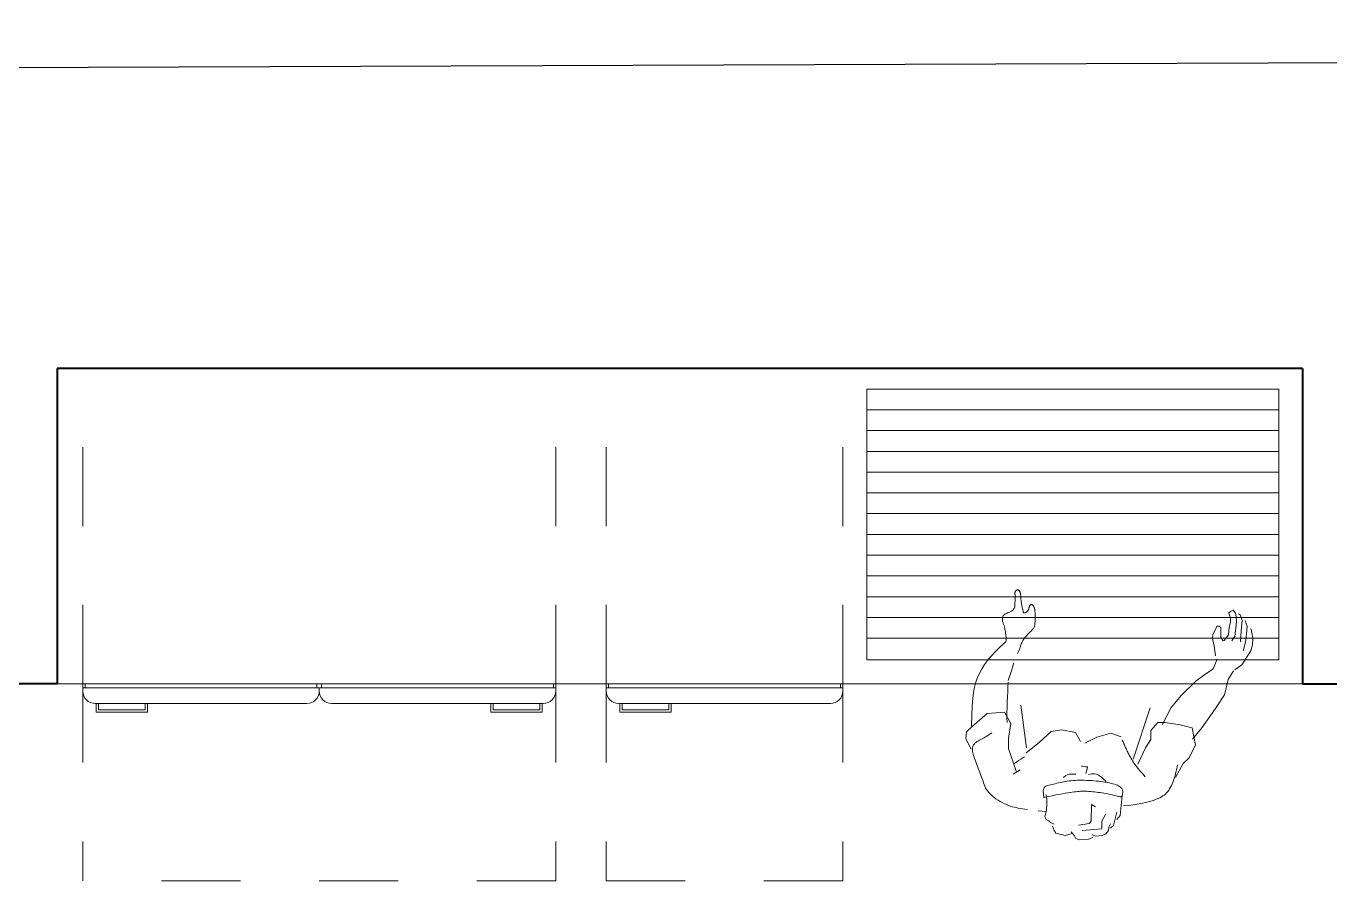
# Model space of a CAD drawing. Header units: inches. Extents: x -2770 to 3095, y -2847 to 3009.
# Drawn here: x 43.956 to 45.61, y 114.369 to 115.453 of the extents above; entities that cross this region are included whole.
import ezdxf

# ---------------------------------------------------------------- set-up
doc = ezdxf.new("R2010")
doc.units = ezdxf.units.IN
doc.header["$LTSCALE"] = 0.1
doc.header["$MEASUREMENT"] = 0
doc.linetypes.add('HIDDEN2', pattern=[0.1875, 0.125, -0.0625])
doc.layers.add('ARREDI attrezzature - furniture', color=175, linetype='Continuous', lineweight=9)
doc.layers.add('MURATURA sezioni - section wall', color=7, linetype='Continuous', lineweight=40)

msp = doc.modelspace()

# ---------------------------------------------------------------- linework, layer by layer
msp.add_line((37.9974, 115.3786), (58.02696, 115.45323))
at = {"layer": 'ARREDI attrezzature - furniture', "linetype": 'HIDDEN2', "ltscale": 0.05}
for p, q in [((44.02785, 114.61897), (44.02785, 115.01897)), ((44.62785, 114.61897), (44.62785, 115.01897)), ((44.69201, 114.61897), (44.69201, 115.01897)), ((44.99201, 114.61897), (44.99201, 115.01897))]:
    msp.add_line(p, q, dxfattribs=at)
at = {"layer": 'ARREDI attrezzature - furniture'}
for p, q in [((45.54511, 114.96644), (45.02248, 114.96644)), ((45.54511, 114.94011), (45.02248, 114.94011)), ((45.54511, 114.91378), (45.02248, 114.91378)), ((45.54511, 114.88745), (45.02248, 114.88745)), ((45.54511, 114.86112), (45.02248, 114.86112)), ((45.54511, 114.83479), (45.02248, 114.83479)), ((45.54511, 114.80846), (45.02248, 114.80846)), ((45.54511, 114.78213), (45.02248, 114.78213)), ((45.54511, 114.7558), (45.02248, 114.7558)), ((45.54511, 114.72947), (45.02248, 114.72947)), ((45.21033, 114.73406), (45.21035, 114.73453)), ((45.21034, 114.73356), (45.21033, 114.73406)), ((45.21038, 114.73302), (45.21034, 114.73356)), ((45.21035, 114.73453), (45.21041, 114.73498)), ((45.21044, 114.73242), (45.21038, 114.73302)), ((45.21041, 114.73498), (45.21052, 114.73539)), ((45.21051, 114.73177), (45.21044, 114.73242)), ((45.21048, 114.72313), (45.21054, 114.72419)), ((45.21057, 114.73106), (45.21051, 114.73177)), ((45.21052, 114.73539), (45.21066, 114.73578)), ((45.21054, 114.72419), (45.21059, 114.72528)), ((45.21062, 114.73027), (45.21057, 114.73106)), ((45.21059, 114.72528), (45.21063, 114.72637)), ((45.21066, 114.7294), (45.21062, 114.73027)), ((45.21063, 114.72637), (45.21066, 114.72743)), ((45.21066, 114.73578), (45.21084, 114.73614)), ((45.21067, 114.72845), (45.21066, 114.7294)), ((45.21066, 114.72743), (45.21067, 114.72845)), ((45.21084, 114.73614), (45.21105, 114.73648)), ((45.21105, 114.73648), (45.2113, 114.73679)), ((45.2113, 114.73679), (45.21157, 114.73707)), ((45.21157, 114.73707), (45.21188, 114.73733)), ((45.21188, 114.73733), (45.2122, 114.73755)), ((45.2122, 114.73755), (45.21255, 114.73775)), ((45.21255, 114.73775), (45.21292, 114.7379)), ((45.21292, 114.7379), (45.21329, 114.73801)), ((45.21329, 114.73801), (45.21367, 114.73808)), ((45.21367, 114.73808), (45.21405, 114.73808)), ((45.21405, 114.73808), (45.21442, 114.73804)), ((45.21442, 114.73804), (45.21477, 114.73792)), ((45.21477, 114.73792), (45.21511, 114.73774)), ((45.21511, 114.73774), (45.21543, 114.7375)), ((45.21543, 114.7375), (45.21573, 114.73721)), ((45.21573, 114.73721), (45.21601, 114.73688)), ((45.21601, 114.73688), (45.21626, 114.73652)), ((45.21626, 114.73652), (45.21649, 114.73614)), ((45.21649, 114.73614), (45.2167, 114.73575)), ((45.2167, 114.73575), (45.21688, 114.73535)), ((45.21688, 114.73535), (45.21704, 114.73496)), ((45.21704, 114.73496), (45.21718, 114.73457)), ((45.21718, 114.73457), (45.21729, 114.73415)), ((45.21729, 114.73415), (45.21739, 114.7337)), ((45.21739, 114.7337), (45.21747, 114.73319)), ((45.21747, 114.73319), (45.21754, 114.73262)), ((45.21754, 114.73262), (45.21761, 114.73196)), ((45.21761, 114.73196), (45.21767, 114.7312)), ((45.21767, 114.7312), (45.21773, 114.73034)), ((45.21773, 114.73034), (45.21779, 114.72938)), ((45.21779, 114.72938), (45.21786, 114.72833)), ((45.21786, 114.72833), (45.21794, 114.72722)), ((45.21794, 114.72722), (45.21803, 114.72607)), ((45.21803, 114.72607), (45.21813, 114.72488)), ((45.21813, 114.72488), (45.21826, 114.72367)), ((45.19774, 114.70728), (45.19833, 114.70762)), ((45.19833, 114.70762), (45.19897, 114.70794)), ((45.19897, 114.70794), (45.19965, 114.70825)), ((45.19965, 114.70825), (45.20037, 114.70856)), ((45.20037, 114.70856), (45.20114, 114.70887)), ((45.20114, 114.70887), (45.20195, 114.7092)), ((45.20195, 114.7092), (45.20276, 114.70954)), ((45.20276, 114.70954), (45.20358, 114.70989)), ((45.20358, 114.70989), (45.20439, 114.71026)), ((45.20439, 114.71026), (45.20517, 114.71065)), ((45.20517, 114.71065), (45.20591, 114.71106)), ((45.20591, 114.71106), (45.20659, 114.7115)), ((45.20659, 114.7115), (45.2072, 114.71196)), ((45.2072, 114.71196), (45.20774, 114.71244)), ((45.20774, 114.71244), (45.20822, 114.71294)), ((45.20822, 114.71294), (45.20863, 114.71347)), ((45.20863, 114.71347), (45.20899, 114.714)), ((45.20899, 114.714), (45.20929, 114.71455)), ((45.20929, 114.71455), (45.20954, 114.7151)), ((45.20954, 114.7151), (45.20975, 114.71566)), ((45.20975, 114.71566), (45.20991, 114.71623)), ((45.20991, 114.71623), (45.21003, 114.71681)), ((45.21003, 114.71681), (45.21013, 114.71741)), ((45.21013, 114.71741), (45.2102, 114.71805)), ((45.2102, 114.71805), (45.21025, 114.71873)), ((45.21025, 114.71873), (45.21029, 114.71947)), ((45.21029, 114.71947), (45.21033, 114.72027)), ((45.21033, 114.72027), (45.21037, 114.72115)), ((45.21037, 114.72115), (45.21042, 114.72211)), ((45.21042, 114.72211), (45.21048, 114.72313)), ((45.21826, 114.72367), (45.2184, 114.72247)), ((45.2184, 114.72247), (45.21858, 114.72128)), ((45.21858, 114.72128), (45.21877, 114.72011)), ((45.21877, 114.72011), (45.21898, 114.71897)), ((45.21898, 114.71897), (45.2192, 114.71786)), ((45.2192, 114.71786), (45.21942, 114.7168)), ((45.21942, 114.7168), (45.21965, 114.71578)), ((45.21965, 114.71578), (45.21986, 114.71481)), ((45.21986, 114.71481), (45.22007, 114.7139)), ((45.22007, 114.7139), (45.22026, 114.71305)), ((45.22026, 114.71305), (45.22044, 114.71227)), ((45.22044, 114.71227), (45.22062, 114.71156)), ((45.22062, 114.71156), (45.22079, 114.71093)), ((45.22079, 114.71093), (45.22097, 114.71037)), ((45.22097, 114.71037), (45.22116, 114.7099)), ((45.22116, 114.7099), (45.22137, 114.70951)), ((45.22137, 114.70951), (45.2216, 114.70922)), ((45.2216, 114.70922), (45.22185, 114.70902)), ((45.22185, 114.70902), (45.22213, 114.7089)), ((45.22213, 114.7089), (45.22244, 114.70887)), ((45.22244, 114.70887), (45.22276, 114.7089)), ((45.22276, 114.7089), (45.22311, 114.70899)), ((45.22311, 114.70899), (45.22347, 114.70913)), ((45.22347, 114.70913), (45.22385, 114.70932)), ((45.22385, 114.70932), (45.22424, 114.70955)), ((45.22424, 114.70955), (45.22465, 114.7098)), ((45.22465, 114.7098), (45.22505, 114.71008)), ((45.22505, 114.71008), (45.22546, 114.71039)), ((45.22546, 114.71039), (45.22586, 114.71072)), ((45.22586, 114.71072), (45.22623, 114.71108)), ((45.22623, 114.71108), (45.22659, 114.71147)), ((45.22659, 114.71147), (45.22691, 114.71189)), ((45.22691, 114.71189), (45.2272, 114.71232)), ((45.2272, 114.71232), (45.22744, 114.71279)), ((45.22744, 114.71279), (45.22764, 114.71327)), ((45.22764, 114.71327), (45.2278, 114.71377)), ((45.2278, 114.71377), (45.22795, 114.71427)), ((45.22795, 114.71427), (45.22807, 114.71478)), ((45.22807, 114.71478), (45.22818, 114.71527)), ((45.22818, 114.71527), (45.22829, 114.71576)), ((45.22829, 114.71576), (45.22839, 114.71622)), ((45.22839, 114.71622), (45.22851, 114.71667)), ((45.22851, 114.71667), (45.22864, 114.71708)), ((45.22864, 114.71708), (45.22878, 114.71747)), ((45.22878, 114.71747), (45.22895, 114.71783)), ((45.22895, 114.71783), (45.22914, 114.71816)), ((45.22914, 114.71816), (45.22936, 114.71845)), ((45.22936, 114.71845), (45.22962, 114.71872)), ((45.22962, 114.71872), (45.22992, 114.71895)), ((45.22992, 114.71895), (45.23025, 114.71915)), ((45.23025, 114.71915), (45.23063, 114.7193)), ((45.23063, 114.7193), (45.23102, 114.7194)), ((45.23102, 114.7194), (45.23144, 114.71944)), ((45.23144, 114.71944), (45.23186, 114.71941)), ((45.23186, 114.71941), (45.23228, 114.7193)), ((45.23228, 114.7193), (45.23269, 114.7191)), ((45.23269, 114.7191), (45.23308, 114.7188)), ((45.23308, 114.7188), (45.23345, 114.7184)), ((45.23345, 114.7184), (45.23379, 114.7179)), ((45.23379, 114.7179), (45.2341, 114.71733)), ((45.2341, 114.71733), (45.23439, 114.71669)), ((45.23439, 114.71669), (45.23464, 114.71601)), ((45.23464, 114.71601), (45.23488, 114.71529)), ((45.23488, 114.71529), (45.23508, 114.71455)), ((45.23508, 114.71455), (45.23526, 114.7138)), ((45.23526, 114.7138), (45.23541, 114.71306)), ((45.23541, 114.71306), (45.23554, 114.71233)), ((45.23554, 114.71233), (45.23565, 114.71159)), ((45.23565, 114.71159), (45.23574, 114.71086)), ((45.23574, 114.71086), (45.23581, 114.71012)), ((45.23581, 114.71012), (45.23586, 114.70938)), ((45.23586, 114.70938), (45.2359, 114.70862)), ((45.2359, 114.70862), (45.23593, 114.70785)), ((45.23593, 114.70785), (45.23595, 114.70707)), ((45.48187, 114.70884), (45.48394, 114.71084)), ((45.48383, 114.70166), (45.48187, 114.70884)), ((45.48394, 114.71084), (45.48713, 114.71242)), ((45.48713, 114.71242), (45.49007, 114.70874)), ((45.49007, 114.70874), (45.49113, 114.70414)), ((45.49619, 114.70664), (45.49415, 114.70774)), ((45.54511, 114.70314), (45.02248, 114.70314)), ((45.1944, 114.70069), (45.19442, 114.7015)), ((45.19446, 114.69986), (45.1944, 114.70069)), ((45.19442, 114.7015), (45.19451, 114.70228)), ((45.19459, 114.699), (45.19446, 114.69986)), ((45.19451, 114.70228), (45.19466, 114.70303)), ((45.19478, 114.69814), (45.19459, 114.699)), ((45.19466, 114.70303), (45.19487, 114.70374)), ((45.19503, 114.69726), (45.19478, 114.69814)), ((45.19487, 114.70374), (45.19514, 114.70441)), ((45.19531, 114.69638), (45.19503, 114.69726)), ((45.19514, 114.70441), (45.19546, 114.70502)), ((45.19562, 114.6955), (45.19531, 114.69638)), ((45.19546, 114.70502), (45.19583, 114.70558)), ((45.19593, 114.69462), (45.19562, 114.6955)), ((45.19583, 114.70558), (45.19624, 114.70607)), ((45.19623, 114.69376), (45.19593, 114.69462)), ((45.19652, 114.6929), (45.19623, 114.69376)), ((45.19624, 114.70607), (45.1967, 114.70652)), ((45.19677, 114.69206), (45.19652, 114.6929)), ((45.1967, 114.70652), (45.1972, 114.70692)), ((45.19699, 114.69123), (45.19677, 114.69206)), ((45.19719, 114.69041), (45.19699, 114.69123)), ((45.1972, 114.70692), (45.19774, 114.70728)), ((45.23503, 114.6916), (45.23472, 114.69082)), ((45.23528, 114.69245), (45.23503, 114.6916)), ((45.23547, 114.69337), (45.23528, 114.69245)), ((45.23562, 114.69436), (45.23547, 114.69337)), ((45.23574, 114.6954), (45.23562, 114.69436)), ((45.23582, 114.69647), (45.23574, 114.6954)), ((45.23587, 114.69757), (45.23582, 114.69647)), ((45.2359, 114.69866), (45.23587, 114.69757)), ((45.23593, 114.69974), (45.2359, 114.69866)), ((45.23594, 114.70079), (45.23593, 114.69974)), ((45.23595, 114.7018), (45.23594, 114.70079)), ((45.23595, 114.70707), (45.23597, 114.70626)), ((45.23596, 114.70276), (45.23595, 114.7018)), ((45.23597, 114.70368), (45.23596, 114.70276)), ((45.23597, 114.70626), (45.23597, 114.70543)), ((45.23597, 114.70543), (45.23597, 114.70457)), ((45.23597, 114.70457), (45.23597, 114.70368)), ((45.46446, 114.68718), (45.46657, 114.69229)), ((45.46657, 114.69229), (45.46955, 114.69225)), ((45.46955, 114.69225), (45.47158, 114.69061)), ((45.48115, 114.6809), (45.48221, 114.69102)), ((45.48221, 114.69102), (45.48377, 114.69707)), ((45.48377, 114.69707), (45.48383, 114.70166)), ((45.49142, 114.69752), (45.48914, 114.67878)), ((45.49113, 114.70414), (45.49142, 114.69752)), ((45.49871, 114.69945), (45.49619, 114.70664)), ((45.49743, 114.68624), (45.49871, 114.69945)), ((45.50514, 114.69182), (45.50225, 114.69941)), ((45.50343, 114.67348), (45.50514, 114.69182)), ((45.54511, 114.6768), (45.02248, 114.6768)), ((45.19737, 114.68958), (45.19719, 114.69041)), ((45.19754, 114.68874), (45.19737, 114.68958)), ((45.1977, 114.68789), (45.19754, 114.68874)), ((45.19786, 114.68702), (45.1977, 114.68789)), ((45.19802, 114.68611), (45.19786, 114.68702)), ((45.19819, 114.68516), (45.19802, 114.68611)), ((45.19836, 114.68413), (45.19819, 114.68516)), ((45.19854, 114.68297), (45.19836, 114.68413)), ((45.19872, 114.68163), (45.19854, 114.68297)), ((45.1989, 114.68006), (45.19872, 114.68163)), ((45.19909, 114.67822), (45.1989, 114.68006)), ((45.19927, 114.67605), (45.19909, 114.67822)), ((45.19945, 114.67352), (45.19927, 114.67605)), ((45.22112, 114.67516), (45.22027, 114.67374)), ((45.22214, 114.67661), (45.22112, 114.67516)), ((45.2233, 114.67805), (45.22214, 114.67661)), ((45.22455, 114.67949), (45.2233, 114.67805)), ((45.22585, 114.68089), (45.22455, 114.67949)), ((45.22717, 114.68225), (45.22585, 114.68089)), ((45.22846, 114.68354), (45.22717, 114.68225)), ((45.22968, 114.68475), (45.22846, 114.68354)), ((45.23079, 114.68585), (45.22968, 114.68475)), ((45.23175, 114.68683), (45.23079, 114.68585)), ((45.23257, 114.68772), (45.23175, 114.68683)), ((45.23327, 114.68854), (45.23257, 114.68772)), ((45.23385, 114.68931), (45.23327, 114.68854)), ((45.23433, 114.69006), (45.23385, 114.68931)), ((45.23472, 114.69082), (45.23433, 114.69006)), ((45.46116, 114.67656), (45.46122, 114.68169)), ((45.4631, 114.66736), (45.46116, 114.67656)), ((45.46122, 114.68169), (45.46446, 114.68718)), ((45.47151, 114.68507), (45.47143, 114.67792)), ((45.47143, 114.67792), (45.47435, 114.67329)), ((45.47158, 114.69061), (45.47151, 114.68507)), ((45.47585, 114.67381), (45.48115, 114.6809)), ((45.48914, 114.67878), (45.48554, 114.6737)), ((45.49633, 114.67208), (45.49743, 114.68624)), ((45.51013, 114.68811), (45.50921, 114.68866)), ((45.51204, 114.67688), (45.51013, 114.68811)), ((45.51157, 114.66825), (45.51204, 114.67688)), ((45.18553, 114.65999), (45.18013, 114.65417)), ((45.19192, 114.66619), (45.18553, 114.65999)), ((45.19944, 114.67284), (45.19192, 114.66619)), ((45.21442, 114.65901), (45.21364, 114.65732)), ((45.21517, 114.66065), (45.21442, 114.65901)), ((45.21586, 114.66223), (45.21517, 114.66065)), ((45.21648, 114.66377), (45.21586, 114.66223)), ((45.21702, 114.66526), (45.21648, 114.66377)), ((45.2175, 114.66671), (45.21702, 114.66526)), ((45.21796, 114.66814), (45.2175, 114.66671)), ((45.21844, 114.66955), (45.21796, 114.66814)), ((45.21896, 114.67094), (45.21844, 114.66955)), ((45.21956, 114.67234), (45.21896, 114.67094)), ((45.22027, 114.67374), (45.21956, 114.67234)), ((45.46499, 114.65464), (45.4631, 114.66736)), ((45.47435, 114.67329), (45.47585, 114.67381)), ((45.49973, 114.66083), (45.50343, 114.67348)), ((45.50201, 114.64906), (45.50942, 114.66072)), ((45.50942, 114.66072), (45.51157, 114.66825)), ((45.17187, 114.64353), (45.16874, 114.63861)), ((45.17562, 114.6487), (45.17187, 114.64353)), ((45.18013, 114.65417), (45.17562, 114.6487)), ((45.20824, 114.64307), (45.20734, 114.64019)), ((45.20903, 114.64557), (45.20824, 114.64307)), ((45.4618, 114.63781), (45.46698, 114.65003)), ((45.48919, 114.63653), (45.49803, 114.64304)), ((45.49803, 114.64304), (45.50201, 114.64906)), ((45.16392, 114.6293), (45.16198, 114.62477)), ((45.16614, 114.63388), (45.16392, 114.6293)), ((45.16874, 114.63861), (45.16614, 114.63388)), ((45.20348, 114.62843), (45.20163, 114.62314)), ((45.20502, 114.63297), (45.20348, 114.62843)), ((45.20628, 114.63686), (45.20502, 114.63297)), ((45.20734, 114.64019), (45.20628, 114.63686)), ((45.44019, 114.62282), (45.4509, 114.63038)), ((45.4509, 114.63038), (45.4618, 114.63781)), ((45.48768, 114.63547), (45.48084, 114.62435)), ((45.57535, 114.61897), (43.99547, 114.61897)), ((44.02785, 114.61897), (44.32785, 114.61897)), ((44.02785, 114.60973), (44.02785, 114.61397)), ((44.02785, 114.61397), (44.32785, 114.61397)), ((44.03079, 114.61397), (44.03079, 114.61897)), ((44.3249, 114.61397), (44.3249, 114.61897)), ((44.62785, 114.61897), (44.32785, 114.61897)), ((44.62785, 114.61397), (44.32785, 114.61397)), ((44.32785, 114.60973), (44.32785, 114.61397)), ((44.32785, 114.60973), (44.32785, 114.61397)), ((44.33079, 114.61397), (44.33079, 114.61897)), ((44.6249, 114.61397), (44.6249, 114.61897)), ((44.62785, 114.60973), (44.62785, 114.61397)), ((44.69201, 114.61897), (44.99201, 114.61897)), ((44.69201, 114.61397), (44.99201, 114.61397)), ((44.69201, 114.60973), (44.69201, 114.61397)), ((44.69496, 114.61397), (44.69496, 114.61897)), ((44.98906, 114.61397), (44.98906, 114.61897)), ((45.29201, 114.61897), (44.99201, 114.61897)), ((44.99201, 114.60973), (44.99201, 114.61397)), ((44.99201, 114.60973), (44.99201, 114.61397)), ((45.15889, 114.61455), (45.15771, 114.60813)), ((45.16031, 114.61998), (45.15889, 114.61455)), ((45.16198, 114.62477), (45.16031, 114.61998)), ((45.20121, 114.60905), (45.20091, 114.60259)), ((45.20146, 114.61522), (45.20121, 114.60905)), ((45.2016, 114.62098), (45.20146, 114.61522)), ((45.4217, 114.60469), (45.44019, 114.62282)), ((45.48084, 114.62435), (45.47613, 114.6051)), ((44.0436, 114.59397), (44.31209, 114.59397)), ((44.04497, 114.59397), (44.04497, 114.58306)), ((44.04792, 114.59397), (44.04792, 114.58601)), ((44.10715, 114.59397), (44.10715, 114.58601)), ((44.1101, 114.59397), (44.1101, 114.58306)), ((44.61209, 114.59397), (44.3436, 114.59397)), ((44.54559, 114.59397), (44.54559, 114.58306)), ((44.54854, 114.59397), (44.54854, 114.58601)), ((44.60777, 114.59397), (44.60777, 114.58601)), ((44.61072, 114.59397), (44.61072, 114.58306)), ((44.70777, 114.59397), (44.97625, 114.59397)), ((44.70914, 114.59397), (44.70914, 114.58306)), ((44.71208, 114.59397), (44.71208, 114.58601)), ((44.77132, 114.59397), (44.77132, 114.58601)), ((44.77426, 114.59397), (44.77426, 114.58306)), ((45.15677, 114.60034), (45.15605, 114.59082)), ((45.15771, 114.60813), (45.15677, 114.60034)), ((45.2006, 114.59595), (45.20034, 114.58927)), ((45.20091, 114.60259), (45.2006, 114.59595)), ((45.22505, 114.53768), (45.2177, 114.59203)), ((45.40865, 114.58905), (45.4217, 114.60469)), ((45.47613, 114.6051), (45.46568, 114.5889)), ((44.1101, 114.58306), (44.04497, 114.58306)), ((44.04792, 114.58601), (44.10715, 114.58601)), ((44.54559, 114.58306), (44.61072, 114.58306)), ((44.60777, 114.58601), (44.54854, 114.58601)), ((44.77426, 114.58306), (44.70914, 114.58306)), ((44.71208, 114.58601), (44.77132, 114.58601)), ((45.15555, 114.5792), (45.15526, 114.56512)), ((45.15605, 114.59082), (45.15555, 114.5792)), ((45.156, 114.56484), (45.17521, 114.58121)), ((45.17521, 114.58121), (45.19704, 114.58283)), ((45.19704, 114.58283), (45.20507, 114.5687)), ((45.20034, 114.58927), (45.20019, 114.58265)), ((45.20019, 114.58265), (45.2002, 114.57622)), ((45.2002, 114.57622), (45.20042, 114.5701)), ((45.38204, 114.58841), (45.36056, 114.5232)), ((45.3972, 114.56692), (45.40865, 114.58905)), ((45.46568, 114.5889), (45.44766, 114.5632)), ((45.14883, 114.55791), (45.156, 114.56484)), ((45.20507, 114.5687), (45.20223, 114.55024)), ((45.2565, 114.55851), (45.26967, 114.56053)), ((45.26967, 114.56053), (45.28711, 114.55705)), ((45.38276, 114.55981), (45.38262, 114.54833)), ((45.39183, 114.56995), (45.38276, 114.55981)), ((45.40077, 114.56985), (45.39183, 114.56995)), ((45.41994, 114.56705), (45.40077, 114.56985)), ((45.43517, 114.56295), (45.41994, 114.56705)), ((45.43938, 114.5413), (45.43517, 114.56295)), ((45.44766, 114.5632), (45.43574, 114.54863)), ((45.14798, 114.54901), (45.14883, 114.55791)), ((45.15491, 114.5361), (45.14798, 114.54901)), ((45.15795, 114.54149), (45.15845, 114.54225)), ((45.15845, 114.54225), (45.15903, 114.54298)), ((45.15903, 114.54298), (45.15969, 114.54367)), ((45.15969, 114.54367), (45.16042, 114.54433)), ((45.16042, 114.54433), (45.16124, 114.54498)), ((45.16124, 114.54498), (45.16215, 114.5456)), ((45.16215, 114.5456), (45.16315, 114.54622)), ((45.16315, 114.54622), (45.16426, 114.54684)), ((45.16426, 114.54684), (45.16555, 114.54752)), ((45.16555, 114.54752), (45.16709, 114.54834)), ((45.16709, 114.54834), (45.16895, 114.54936)), ((45.16895, 114.54936), (45.17123, 114.55065)), ((45.17123, 114.55065), (45.17398, 114.55228)), ((45.17398, 114.55228), (45.1773, 114.55432)), ((45.1773, 114.55432), (45.18125, 114.55684)), ((45.20223, 114.55024), (45.20207, 114.53688)), ((45.22444, 114.53155), (45.241, 114.54448)), ((45.241, 114.54448), (45.2565, 114.55851)), ((45.28711, 114.55705), (45.29355, 114.54602)), ((45.29898, 114.54377), (45.3144, 114.55123)), ((45.3144, 114.55123), (45.33194, 114.5565)), ((45.33194, 114.5565), (45.34503, 114.55194)), ((45.34625, 114.54775), (45.34687, 114.5465)), ((45.34687, 114.5465), (45.34747, 114.54524)), ((45.34747, 114.54524), (45.34805, 114.54397)), ((45.34805, 114.54397), (45.34862, 114.54272)), ((45.34862, 114.54272), (45.34917, 114.5415)), ((45.38262, 114.54833), (45.37615, 114.53761)), ((45.15643, 114.53567), (45.15647, 114.53684)), ((45.15648, 114.53439), (45.15643, 114.53567)), ((45.15647, 114.53684), (45.15661, 114.53792)), ((45.15665, 114.533), (45.15648, 114.53439)), ((45.15661, 114.53792), (45.15683, 114.53891)), ((45.15693, 114.53147), (45.15665, 114.533)), ((45.15683, 114.53891), (45.15714, 114.53983)), ((45.15733, 114.5298), (45.15693, 114.53147)), ((45.15714, 114.53983), (45.15751, 114.54068)), ((45.15784, 114.528), (45.15733, 114.5298)), ((45.15751, 114.54068), (45.15795, 114.54149)), ((45.15845, 114.5261), (45.15784, 114.528)), ((45.15913, 114.52409), (45.15845, 114.5261)), ((45.20207, 114.53688), (45.21197, 114.508)), ((45.22024, 114.52489), (45.22246, 114.52639)), ((45.34917, 114.5415), (45.34971, 114.54031)), ((45.34971, 114.54031), (45.35024, 114.53916)), ((45.35024, 114.53916), (45.35076, 114.53803)), ((45.35076, 114.53803), (45.35128, 114.53691)), ((45.35128, 114.53691), (45.3518, 114.53579)), ((45.3518, 114.53579), (45.35234, 114.53466)), ((45.35234, 114.53466), (45.35289, 114.53351)), ((45.35289, 114.53351), (45.35347, 114.53233)), ((45.35347, 114.53233), (45.35408, 114.53112)), ((45.35408, 114.53112), (45.35472, 114.52986)), ((45.35472, 114.52986), (45.3554, 114.52855)), ((45.3554, 114.52855), (45.35612, 114.5272)), ((45.35612, 114.5272), (45.3569, 114.5258)), ((45.3569, 114.5258), (45.35772, 114.52435)), ((45.37615, 114.53761), (45.3664, 114.51721)), ((45.43079, 114.5248), (45.43938, 114.5413)), ((45.15989, 114.52201), (45.15913, 114.52409)), ((45.1607, 114.51986), (45.15989, 114.52201)), ((45.16155, 114.51766), (45.1607, 114.51986)), ((45.16242, 114.51543), (45.16155, 114.51766)), ((45.1633, 114.51317), (45.16242, 114.51543)), ((45.16419, 114.5109), (45.1633, 114.51317)), ((45.16508, 114.50863), (45.16419, 114.5109)), ((45.20819, 114.50427), (45.21702, 114.50983)), ((45.20892, 114.51763), (45.21215, 114.51967)), ((45.21215, 114.51967), (45.2151, 114.52155)), ((45.2151, 114.52155), (45.2178, 114.52328)), ((45.2178, 114.52328), (45.22024, 114.52489)), ((45.29634, 114.51467), (45.29466, 114.51469)), ((45.29968, 114.51382), (45.29634, 114.51467)), ((45.30229, 114.51352), (45.29968, 114.51382)), ((45.30032, 114.50504), (45.30189, 114.51123)), ((45.30189, 114.51123), (45.30229, 114.51352)), ((45.35772, 114.52435), (45.35861, 114.52285)), ((45.35861, 114.52285), (45.35957, 114.52129)), ((45.35957, 114.52129), (45.3606, 114.51967)), ((45.3606, 114.51967), (45.36178, 114.51792)), ((45.36178, 114.51792), (45.36316, 114.51598)), ((45.36316, 114.51598), (45.36483, 114.51379)), ((45.36483, 114.51379), (45.36685, 114.51128)), ((45.36685, 114.51128), (45.36929, 114.50839)), ((45.4139, 114.50017), (45.42381, 114.51786)), ((45.4146, 114.5068), (45.41566, 114.51122)), ((45.41566, 114.51122), (45.41671, 114.51606)), ((45.42381, 114.51786), (45.43079, 114.5248)), ((45.16595, 114.50637), (45.16508, 114.50863)), ((45.16681, 114.50411), (45.16595, 114.50637)), ((45.16764, 114.50187), (45.16681, 114.50411)), ((45.16844, 114.49966), (45.16764, 114.50187)), ((45.16919, 114.49748), (45.16844, 114.49966)), ((45.1699, 114.49534), (45.16919, 114.49748)), ((45.17061, 114.49323), (45.1699, 114.49534)), ((45.17136, 114.49116), (45.17061, 114.49323)), ((45.26342, 114.49276), (45.26136, 114.49227)), ((45.26554, 114.49324), (45.26342, 114.49276)), ((45.26769, 114.49371), (45.26554, 114.49324)), ((45.26988, 114.49418), (45.26769, 114.49371)), ((45.27211, 114.49462), (45.26988, 114.49418)), ((45.27438, 114.49505), (45.27211, 114.49462)), ((45.27212, 114.49998), (45.27513, 114.50251)), ((45.27671, 114.49543), (45.27438, 114.49505)), ((45.27513, 114.50251), (45.27925, 114.50421)), ((45.27911, 114.49578), (45.27671, 114.49543)), ((45.28159, 114.49608), (45.27911, 114.49578)), ((45.27925, 114.50421), (45.28429, 114.50456)), ((45.28414, 114.49633), (45.28159, 114.49608)), ((45.2868, 114.49652), (45.28414, 114.49633)), ((45.28429, 114.50456), (45.28746, 114.50452)), ((45.28955, 114.49664), (45.2868, 114.49652)), ((45.29239, 114.49669), (45.28955, 114.49664)), ((45.29531, 114.49668), (45.29239, 114.49669)), ((45.29828, 114.49662), (45.29531, 114.49668)), ((45.3013, 114.49651), (45.29828, 114.49662)), ((45.30434, 114.49634), (45.3013, 114.49651)), ((45.30348, 114.50392), (45.30796, 114.50494)), ((45.30739, 114.49614), (45.30434, 114.49634)), ((45.31043, 114.49589), (45.30739, 114.49614)), ((45.30796, 114.50494), (45.3115, 114.5049)), ((45.31345, 114.49561), (45.31043, 114.49589)), ((45.3115, 114.5049), (45.31373, 114.5042)), ((45.31644, 114.49529), (45.31345, 114.49561)), ((45.31373, 114.5042), (45.31633, 114.50309)), ((45.31633, 114.50309), (45.32021, 114.50047)), ((45.31937, 114.49494), (45.31644, 114.49529)), ((45.32222, 114.49455), (45.31937, 114.49494)), ((45.32021, 114.50047), (45.32168, 114.4987)), ((45.32168, 114.4987), (45.32592, 114.49528)), ((45.32498, 114.49413), (45.32222, 114.49455)), ((45.32764, 114.49368), (45.32498, 114.49413)), ((45.33016, 114.49319), (45.32764, 114.49368)), ((45.33254, 114.49268), (45.33016, 114.49319)), ((45.33476, 114.49212), (45.33254, 114.49268)), ((45.36929, 114.50839), (45.37222, 114.50504)), ((45.37222, 114.50504), (45.37571, 114.50117)), ((45.40903, 114.4901), (45.41018, 114.49278)), ((45.41018, 114.49278), (45.41132, 114.49577)), ((45.41132, 114.49577), (45.41243, 114.49909)), ((45.41243, 114.49909), (45.41352, 114.50276)), ((45.41352, 114.50276), (45.4146, 114.5068)), ((45.1722, 114.4891), (45.17136, 114.49116)), ((45.17316, 114.48707), (45.1722, 114.4891)), ((45.1743, 114.48505), (45.17316, 114.48707)), ((45.17566, 114.48304), (45.1743, 114.48505)), ((45.17728, 114.48102), (45.17566, 114.48304)), ((45.1792, 114.47901), (45.17728, 114.48102)), ((45.18137, 114.47702), (45.1792, 114.47901)), ((45.18375, 114.47508), (45.18137, 114.47702)), ((45.24669, 114.48521), (45.24637, 114.48261)), ((45.24637, 114.48261), (45.2464, 114.47909)), ((45.2464, 114.47909), (45.24683, 114.47451)), ((45.24732, 114.48706), (45.24669, 114.48521)), ((45.24823, 114.48831), (45.24732, 114.48706)), ((45.24758, 114.47477), (45.25275, 114.47599)), ((45.24938, 114.48912), (45.24823, 114.48831)), ((45.25072, 114.48964), (45.24938, 114.48912)), ((45.24967, 114.47839), (45.25073, 114.47338)), ((45.25222, 114.49004), (45.25072, 114.48964)), ((45.25385, 114.49045), (45.25222, 114.49004)), ((45.25275, 114.47599), (45.25762, 114.47706)), ((45.25559, 114.49088), (45.25385, 114.49045)), ((45.25743, 114.49133), (45.25559, 114.49088)), ((45.25936, 114.4918), (45.25743, 114.49133)), ((45.25762, 114.47706), (45.26217, 114.47799)), ((45.26136, 114.49227), (45.25936, 114.4918)), ((45.26217, 114.47799), (45.26642, 114.47879)), ((45.26642, 114.47879), (45.27036, 114.47949)), ((45.27036, 114.47949), (45.27398, 114.48009)), ((45.27398, 114.48009), (45.27729, 114.48061)), ((45.27729, 114.48061), (45.28029, 114.48106)), ((45.28029, 114.48106), (45.28298, 114.48146)), ((45.28298, 114.48146), (45.28542, 114.48181)), ((45.28542, 114.48181), (45.28764, 114.4821)), ((45.28764, 114.4821), (45.28972, 114.48234)), ((45.28972, 114.48234), (45.29169, 114.48253)), ((45.29169, 114.48253), (45.29363, 114.48267)), ((45.29363, 114.48267), (45.29556, 114.48275)), ((45.29556, 114.48275), (45.29757, 114.48278)), ((45.29757, 114.48278), (45.29967, 114.48275)), ((45.29967, 114.48275), (45.30187, 114.48267)), ((45.30187, 114.48267), (45.30416, 114.48255)), ((45.30416, 114.48255), (45.3065, 114.48238)), ((45.3065, 114.48238), (45.30889, 114.48217)), ((45.30889, 114.48217), (45.31131, 114.48192)), ((45.31131, 114.48192), (45.31374, 114.48164)), ((45.31374, 114.48164), (45.31615, 114.48133)), ((45.31615, 114.48133), (45.31855, 114.481)), ((45.31855, 114.481), (45.3209, 114.48063)), ((45.3209, 114.48063), (45.32321, 114.48025)), ((45.32321, 114.48025), (45.32547, 114.47985)), ((45.32547, 114.47985), (45.32766, 114.47943)), ((45.32766, 114.47943), (45.32977, 114.479)), ((45.32977, 114.479), (45.3318, 114.47855)), ((45.3318, 114.47855), (45.33373, 114.4781)), ((45.33373, 114.4781), (45.33556, 114.47765)), ((45.3368, 114.49154), (45.33476, 114.49212)), ((45.33556, 114.47765), (45.33727, 114.47721)), ((45.33868, 114.49092), (45.3368, 114.49154)), ((45.33727, 114.47721), (45.33886, 114.4768)), ((45.34037, 114.49026), (45.33868, 114.49092)), ((45.33886, 114.4768), (45.34032, 114.47644)), ((45.34032, 114.47644), (45.34164, 114.47615)), ((45.34187, 114.48956), (45.34037, 114.49026)), ((45.34164, 114.47615), (45.34281, 114.47593)), ((45.34317, 114.48882), (45.34187, 114.48956)), ((45.34428, 114.48804), (45.34317, 114.48882)), ((45.34518, 114.48721), (45.34428, 114.48804)), ((45.34451, 114.46049), (45.34658, 114.47721)), ((45.34467, 114.47583), (45.34534, 114.47598)), ((45.34587, 114.48634), (45.34518, 114.48721)), ((45.34534, 114.47598), (45.34586, 114.47624)), ((45.34586, 114.47624), (45.34625, 114.47663)), ((45.34637, 114.48543), (45.34587, 114.48634)), ((45.34625, 114.47663), (45.34653, 114.47712)), ((45.34672, 114.48449), (45.34637, 114.48543)), ((45.34653, 114.47712), (45.34672, 114.4777)), ((45.34693, 114.48355), (45.34672, 114.48449)), ((45.34672, 114.4777), (45.34684, 114.47837)), ((45.34684, 114.47837), (45.34692, 114.47912)), ((45.34692, 114.47912), (45.34698, 114.47992)), ((45.34704, 114.48261), (45.34693, 114.48355)), ((45.34698, 114.47992), (45.34704, 114.48078)), ((45.34706, 114.48168), (45.34704, 114.48261)), ((45.34704, 114.48078), (45.34706, 114.48168)), ((45.39618, 114.47563), (45.39799, 114.47674)), ((45.39799, 114.47674), (45.39968, 114.4779)), ((45.39968, 114.4779), (45.40124, 114.47915)), ((45.40124, 114.47915), (45.40271, 114.48051)), ((45.40271, 114.48051), (45.40409, 114.48201)), ((45.40409, 114.48201), (45.40539, 114.48369)), ((45.40539, 114.48369), (45.40664, 114.48558)), ((45.40664, 114.48558), (45.40785, 114.48771)), ((45.40785, 114.48771), (45.40903, 114.4901)), ((45.18629, 114.4732), (45.18375, 114.47508)), ((45.18893, 114.47142), (45.18629, 114.4732)), ((45.19163, 114.46976), (45.18893, 114.47142)), ((45.19433, 114.46824), (45.19163, 114.46976)), ((45.19699, 114.46688), (45.19433, 114.46824)), ((45.19956, 114.46571), (45.19699, 114.46688)), ((45.20207, 114.46471), (45.19956, 114.46571)), ((45.20452, 114.46385), (45.20207, 114.46471)), ((45.20696, 114.46311), (45.20452, 114.46385)), ((45.2094, 114.46248), (45.20696, 114.46311)), ((45.21188, 114.46192), (45.2094, 114.46248)), ((45.21441, 114.46142), (45.21188, 114.46192)), ((45.21703, 114.46096), (45.21441, 114.46142)), ((45.21979, 114.4605), (45.21703, 114.46096)), ((45.22288, 114.46005), (45.21979, 114.4605)), ((45.22651, 114.4596), (45.22288, 114.46005)), ((45.25065, 114.46636), (45.25055, 114.4588)), ((45.25073, 114.47338), (45.25065, 114.46636)), ((45.30724, 114.44529), (45.30749, 114.46607)), ((45.30749, 114.46607), (45.31248, 114.46304)), ((45.34281, 114.47593), (45.34382, 114.47582)), ((45.34382, 114.47582), (45.34467, 114.47583)), ((45.34404, 114.45213), (45.34451, 114.46049)), ((45.34789, 114.46408), (45.35456, 114.46482)), ((45.35456, 114.46482), (45.3604, 114.46555)), ((45.3604, 114.46555), (45.36554, 114.4663)), ((45.36554, 114.4663), (45.37009, 114.46707)), ((45.37009, 114.46707), (45.37417, 114.46787)), ((45.37417, 114.46787), (45.37788, 114.46871)), ((45.37788, 114.46871), (45.38127, 114.4696)), ((45.38127, 114.4696), (45.38435, 114.47052)), ((45.38435, 114.47052), (45.38717, 114.47148)), ((45.38717, 114.47148), (45.38973, 114.47248)), ((45.38973, 114.47248), (45.39207, 114.4735)), ((45.39207, 114.4735), (45.39421, 114.47456)), ((45.39421, 114.47456), (45.39618, 114.47563)), ((45.2496, 114.45719), (45.23995, 114.45776)), ((45.25055, 114.4588), (45.24821, 114.45006)), ((45.24821, 114.45006), (45.25003, 114.4468)), ((45.25003, 114.4468), (45.25337, 114.44527)), ((45.25337, 114.44527), (45.25558, 114.44308)), ((45.25558, 114.44308), (45.26021, 114.44087)), ((45.30495, 114.44167), (45.30724, 114.44529)), ((45.32053, 114.435), (45.32065, 114.44485)), ((45.32065, 114.44485), (45.32332, 114.44955)), ((45.32332, 114.44955), (45.3258, 114.45424)), ((45.33549, 114.43914), (45.3398, 114.45623)), ((45.33969, 114.44705), (45.34404, 114.45213)), ((45.25795, 114.43833), (45.26011, 114.43277)), ((45.26011, 114.43277), (45.26231, 114.4295)), ((45.26231, 114.4295), (45.27421, 114.42679)), ((45.27421, 114.42679), (45.27832, 114.42782)), ((45.27832, 114.42782), (45.283, 114.42925)), ((45.28153, 114.43143), (45.28594, 114.42597)), ((45.29114, 114.43968), (45.30495, 114.44167)), ((45.29571, 114.43274), (45.32053, 114.435)), ((45.30814, 114.42746), (45.31315, 114.42564)), ((45.31315, 114.42564), (45.32117, 114.42662)), ((45.32117, 114.42662), (45.32548, 114.42873)), ((45.32548, 114.42873), (45.32889, 114.43274)), ((45.32889, 114.43274), (45.32968, 114.43665)), ((45.32968, 114.43665), (45.32969, 114.43705)), ((45.32969, 114.43705), (45.3316, 114.44135)), ((45.33154, 114.43595), (45.33549, 114.43914)), ((45.28594, 114.42597), (45.28758, 114.42298)), ((45.28758, 114.42298), (45.29166, 114.42118)), ((45.29166, 114.42118), (45.30397, 114.42211)), ((45.30397, 114.42211), (45.30978, 114.4246))]:
    msp.add_line(p, q, dxfattribs=at)
at = {"layer": 'ARREDI attrezzature - furniture', "linetype": 'HIDDEN2', "ltscale": 0.6}
for p, q in [((44.02785, 114.61897), (44.02785, 114.36897)), ((44.62785, 114.61897), (44.62785, 114.36897)), ((44.69201, 114.61897), (44.69201, 114.36897)), ((44.99201, 114.61897), (44.99201, 114.36897)), ((44.62785, 114.36897), (44.02785, 114.36897)), ((44.99201, 114.36897), (44.69201, 114.36897))]:
    msp.add_line(p, q, dxfattribs=at)
at = {"layer": 'ARREDI attrezzature - furniture'}
msp.add_lwpolyline([(45.54511, 114.99277), (45.02248, 114.99277), (45.02248, 114.64919), (45.54511, 114.64919)], close=True, dxfattribs=at)
for centre, start, end in [((44.0436, 114.60973), 180, 270), ((44.31209, 114.60973), 270, 0), ((44.3436, 114.60973), 180, 270), ((44.61209, 114.60973), 270, 0), ((44.70777, 114.60973), 180, 270), ((44.97625, 114.60973), 270, 0)]:
    msp.add_arc(centre, 0.01576, start, end, dxfattribs=at)
at = {"layer": 'MURATURA sezioni - section wall'}
for p, q in [((45.09221, 115.01897), (43.99547, 115.01897)), ((43.99547, 115.01897), (43.99547, 114.61897)), ((45.57535, 115.01897), (45.09221, 115.01897)), ((45.57535, 115.01897), (45.57535, 114.61897)), ((43.99547, 114.61897), (43.92047, 114.61897)), ((45.57535, 114.61897), (45.65035, 114.61897))]:
    msp.add_line(p, q, dxfattribs=at)

doc.saveas('drawing.dxf')
